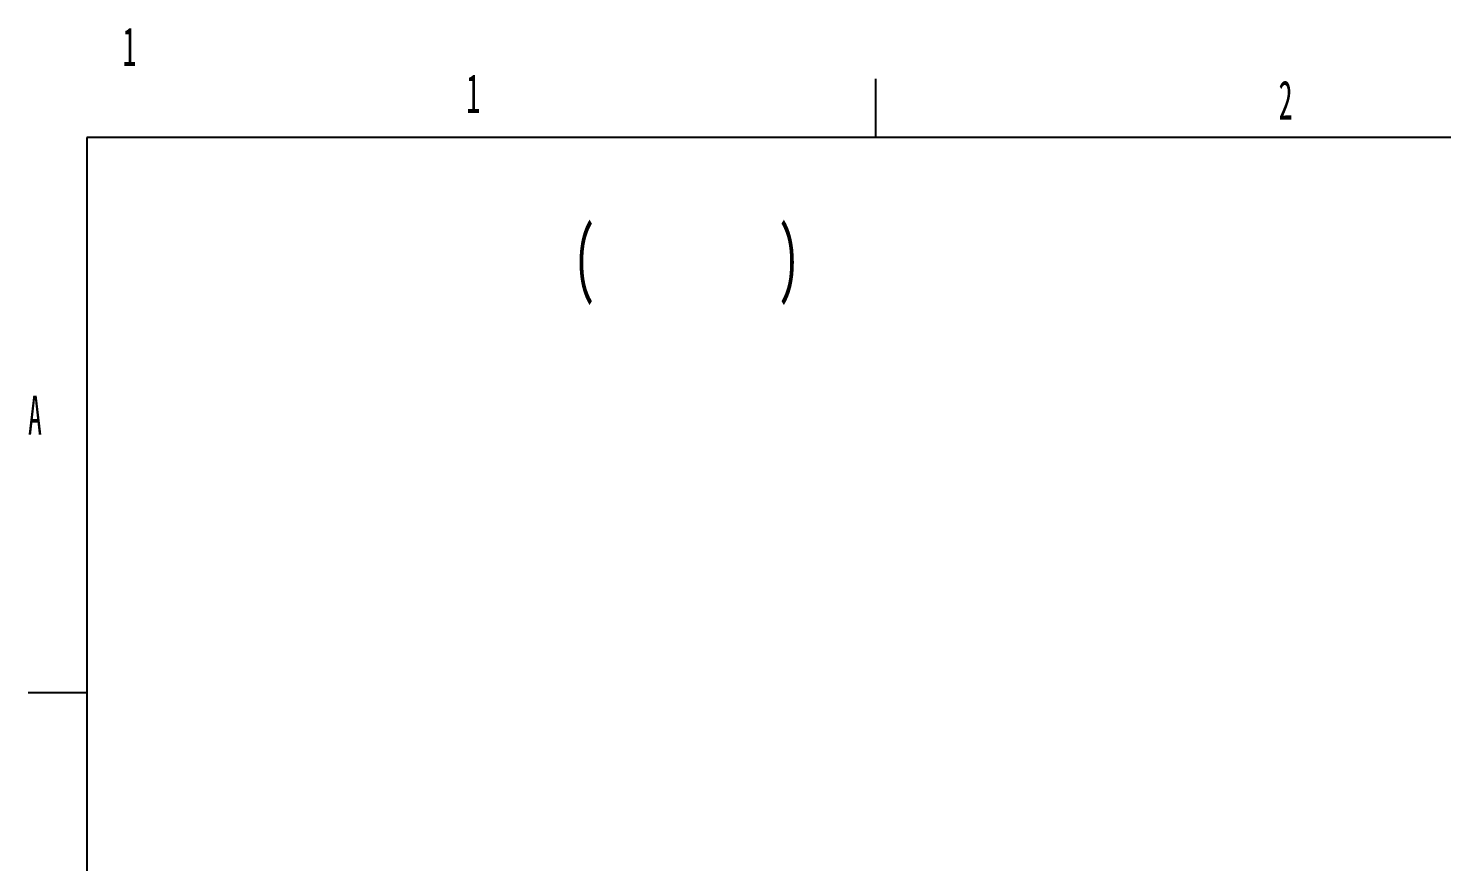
# Model space of a CAD drawing. Header units: millimetres. Extents: x 169 to 14583, y -399 to 10804.
# Drawn here: x 175 to 2715, y 8859 to 10356 of the extents above; entities that cross this region are included whole.
import ezdxf

# ---------------------------------------------------------------- set-up
doc = ezdxf.new("R2010")
doc.units = ezdxf.units.MM
doc.header["$LTSCALE"] = 35
doc.layers.add('12', color=4, linetype='Continuous')
doc.styles.add('SLDTEXTSTYLE3', font='TXT', dxfattribs={"width": 0.54})
doc.styles.add('SLDTEXTSTYLE5', font='TXT', dxfattribs={"width": 0.525})

# ---------------------------------------------------------------- blocks, each defined once
blk = doc.blocks.new('블록12')
for p, q in [((1697.4, 10265.5), (1697.4, 10160.5)), ((14454.9, 10160.5), (279.9, 10160.5)), ((279.9, 10160.5), (279.9, 185.5)), ((279.9, 9163), (174.9, 9163))]:
    blk.add_line(p, q)

msp = doc.modelspace()

# ---------------------------------------------------------------- block references
at = {"color": 7, "linetype": 'Continuous'}
msp.add_blockref('블록12', (0, 0), dxfattribs=at)

# ---------------------------------------------------------------- texts
at = {"layer": '12'}
for s, insert, char_height, attachment_point, style in [('1', (356.872, 10358.486), 70.001, 2, 'SLDTEXTSTYLE5'), ('1', (974.6, 10274.471), 70.001, 2, 'SLDTEXTSTYLE5'), ('2', (2434.597, 10262.618), 70.001, 2, 'SLDTEXTSTYLE5'), ('(        )', (1154.191, 10000.119), 111.125, 1, 'SLDTEXTSTYLE3'), ('A', (186.935, 9696.53), 70.001, 2, 'SLDTEXTSTYLE5')]:
    msp.add_mtext(s, dxfattribs=dict(at, insert=insert, char_height=char_height, attachment_point=attachment_point, style=style))

doc.saveas('drawing.dxf')
